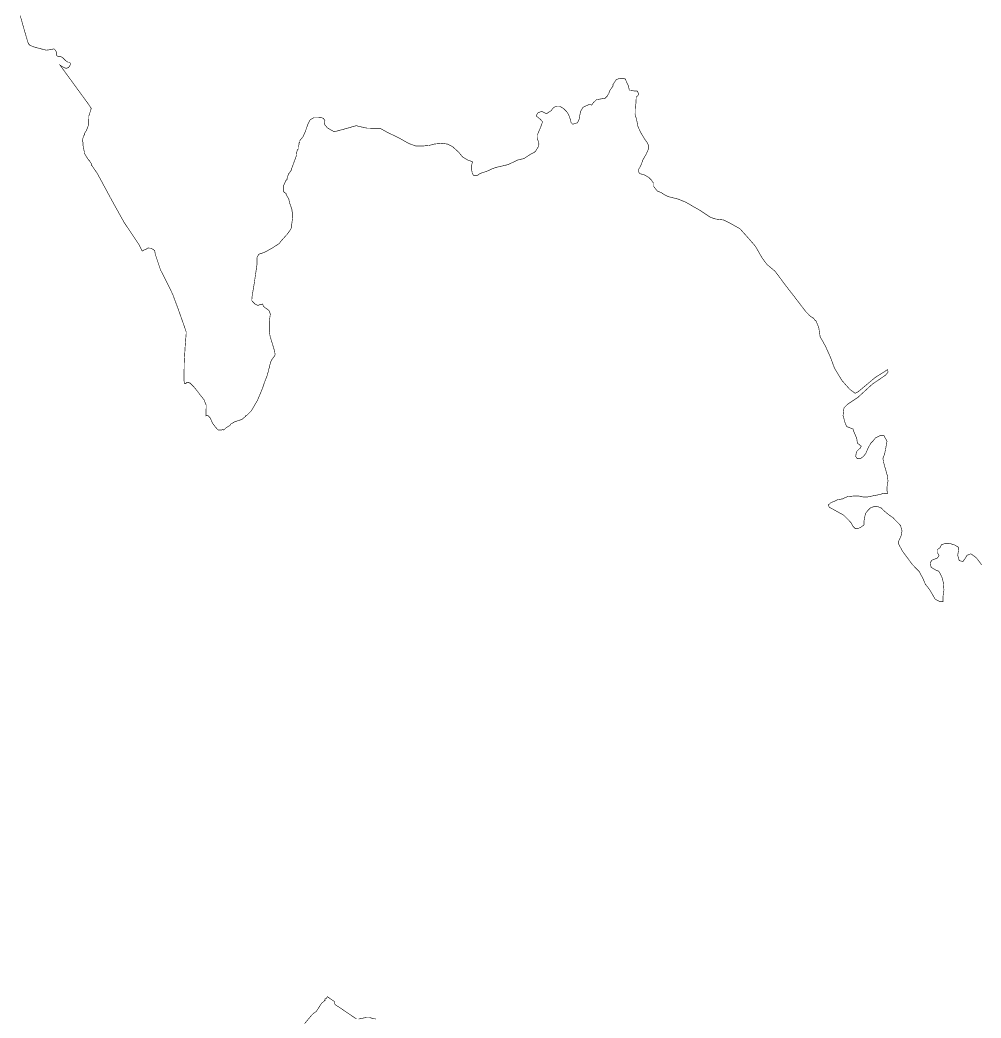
# Model space of a CAD drawing. Header units: metres. Extents: x 273899 to 302286, y 1977397 to 2102169.
# Drawn here: x 286853 to 291812, y 2018734 to 2023885 of the extents above; entities that cross this region are included whole.
import ezdxf

# ---------------------------------------------------------------- set-up
doc = ezdxf.new("R2010")
doc.units = ezdxf.units.M
doc.header["$MEASUREMENT"] = 0
doc.layers.add('HAZARDS LINE', color=1, linetype='Continuous')

msp = doc.modelspace()

# ---------------------------------------------------------------- linework, layer by layer
at = {"layer": 'HAZARDS LINE', "lineweight": 18}
for points in [[(291815.7, 2021072.9, 3.01, 3.01, 0), (291788.2, 2021109.4, 3.01, 3.01, 0), (291760.4, 2021130, 3.01, 3.01, 0), (291740.1, 2021122.2, 3.01, 3.01, 0), (291727.8, 2021102.3, 3.01, 3.01, 0), (291719.6, 2021090.4, 3.01, 3.01, 0), (291699.6, 2021094.7, 3.01, 3.01, 0), (291692, 2021123, 3.01, 3.01, 0), (291696.3, 2021147, 3.01, 3.01, 0), (291696.6, 2021163.1, 3.01, 3.01, 0), (291676.7, 2021175.4, 3.01, 3.01, 0), (291648.7, 2021183.9, 3.01, 3.01, 0), (291628.6, 2021184.2, 3.01, 3.01, 0), (291608.4, 2021176.5, 3.01, 3.01, 0), (291600.1, 2021160.5, 3.01, 3.01, 0), (291588, 2021152.7, 3.01, 3.01, 0), (291587.7, 2021136.6, 3.01, 3.01, 0), (291595.5, 2021120.4, 3.01, 3.01, 0), (291587.3, 2021108.5, 3.01, 3.01, 0), (291559, 2021096.9, 3.01, 3.01, 0), (291550.8, 2021084.9, 3.01, 3.01, 0), (291554.4, 2021060.8, 3.01, 3.01, 0), (291582.3, 2021044.3, 3.01, 3.01, 0), (291594.3, 2021040.1, 3.01, 3.01, 0), (291609.9, 2021011.7, 3.01, 3.01, 0), (291617.5, 2020983.5, 3.01, 3.01, 0), (291620.9, 2020943.3, 3.01, 3.01, 0), (291616.4, 2020911.2, 3.01, 3.01, 0), (291616, 2020883.1, 3.01, 3.01, 0), (291599.9, 2020883.3, 3.01, 3.01, 0), (291576, 2020895.7, 3.01, 3.01, 0), (291544.7, 2020948.4, 3.01, 3.01, 0), (291525, 2020972.8, 3.01, 3.01, 0), (291513.4, 2021001.1, 3.01, 3.01, 0), (291493.8, 2021037.6, 3.01, 3.01, 0), (291458.2, 2021074.3, 3.01, 3.01, 0), (291407.1, 2021143.4, 3.01, 3.01, 0), (291387.5, 2021179.8, 3.01, 3.01, 0), (291387.8, 2021195.9, 3.01, 3.01, 0), (291400.2, 2021223.8, 3.01, 3.01, 0), (291404.6, 2021247.9, 3.01, 3.01, 0), (291397, 2021276.1, 3.01, 3.01, 0), (291381.2, 2021292.4, 3.01, 3.01, 0), (291357.5, 2021316.9, 3.01, 3.01, 0), (291333.6, 2021333.3, 3.01, 3.01, 0), (291309.8, 2021353.8, 3.01, 3.01, 0), (291298, 2021366, 3.01, 3.01, 0), (291278, 2021374.3, 3.01, 3.01, 0), (291261.9, 2021374.6, 3.01, 3.01, 0), (291241.7, 2021366.9, 3.01, 3.01, 0), (291229.5, 2021355, 3.01, 3.01, 0), (291217.2, 2021339.1, 3.01, 3.01, 0), (291213, 2021323.1, 3.01, 3.01, 0), (291208.6, 2021299.1, 3.01, 3.01, 0), (291208.3, 2021279, 3.01, 3.01, 0), (291192, 2021267.2, 3.01, 3.01, 0), (291175.8, 2021259.4, 3.01, 3.01, 0), (291163.8, 2021259.6, 3.01, 3.01, 0), (291151.9, 2021271.8, 3.01, 3.01, 0), (291140.2, 2021292.1, 3.01, 3.01, 0), (291128.3, 2021304.3, 3.01, 3.01, 0), (291104.6, 2021328.8, 3.01, 3.01, 0), (291052.8, 2021357.7, 3.01, 3.01, 0), (291028.9, 2021370.1, 3.01, 3.01, 0), (291025.1, 2021382.2, 3.01, 3.01, 0), (291037.3, 2021394.1, 3.01, 3.01, 0), (291057.5, 2021401.8, 3.01, 3.01, 0), (291073.7, 2021409.6, 3.01, 3.01, 0), (291097.8, 2021413.3, 3.01, 3.01, 0), (291122.1, 2021424.9, 3.01, 3.01, 0), (291158.3, 2021428.4, 3.01, 3.01, 0), (291182.4, 2021428, 3.01, 3.01, 0), (291202.4, 2021423.7, 3.01, 3.01, 0), (291226.5, 2021423.3, 3.01, 3.01, 0), (291262.8, 2021430.8, 3.01, 3.01, 0), (291282.9, 2021434.5, 3.01, 3.01, 0), (291311.2, 2021442.1, 3.01, 3.01, 0), (291331.3, 2021441.8, 3.01, 3.01, 0), (291331.3, 2021445.9, 3.01, 3.01, 0), (291327.4, 2021454, 3.01, 3.01, 0), (291327.8, 2021478.1, 3.01, 3.01, 0), (291332.2, 2021506.1, 3.01, 3.01, 0), (291328.7, 2021534.3, 3.01, 3.01, 0), (291317.2, 2021574.6, 3.01, 3.01, 0), (291309.6, 2021602.9, 3.01, 3.01, 0), (291305.9, 2021623, 3.01, 3.01, 0), (291314.2, 2021643, 3.01, 3.01, 0), (291318.6, 2021663, 3.01, 3.01, 0), (291327.3, 2021711.1, 3.01, 3.01, 0), (291311.7, 2021739.4, 3.01, 3.01, 0), (291291.6, 2021739.7, 3.01, 3.01, 0), (291267.3, 2021728.1, 3.01, 3.01, 0), (291255, 2021712.2, 3.01, 3.01, 0), (291242.8, 2021700.3, 3.01, 3.01, 0), (291234.5, 2021684.4, 3.01, 3.01, 0), (291226.3, 2021668.4, 3.01, 3.01, 0), (291217.9, 2021648.5, 3.01, 3.01, 0), (291205.6, 2021632.6, 3.01, 3.01, 0), (291189.4, 2021620.8, 3.01, 3.01, 0), (291173.3, 2021621, 3.01, 3.01, 0), (291165.5, 2021633.2, 3.01, 3.01, 0), (291169.8, 2021657.2, 3.01, 3.01, 0), (291178, 2021665.1, 3.01, 3.01, 0), (291190.2, 2021677, 3.01, 3.01, 0), (291194.4, 2021685, 3.01, 3.01, 0), (291174.5, 2021701.4, 3.01, 3.01, 0), (291170.9, 2021725.5, 3.01, 3.01, 0), (291155.4, 2021761.9, 3.01, 3.01, 0), (291151.5, 2021774, 3.01, 3.01, 0), (291119.6, 2021786.6, 3.01, 3.01, 0), (291111.8, 2021802.8, 3.01, 3.01, 0), (291100.4, 2021843.1, 3.01, 3.01, 0), (291105, 2021883.2, 3.01, 3.01, 0), (291125.4, 2021903, 3.01, 3.01, 0), (291178.1, 2021938.3, 3.01, 3.01, 0), (291251.5, 2022005.5, 3.01, 3.01, 0), (291320.5, 2022052.7, 3.01, 3.01, 0), (291332.8, 2022068.6, 3.01, 3.01, 0), (291328.9, 2022080.7, 3.01, 3.01, 0), (291312.7, 2022068.9, 3.01, 3.01, 0), (291268.1, 2022041.4, 3.01, 3.01, 0), (291178.6, 2021966.5, 3.01, 3.01, 0), (291162.4, 2021958.7, 3.01, 3.01, 0), (291134.6, 2021979.2, 3.01, 3.01, 0), (291095.1, 2022024, 3.01, 3.01, 0), (291055.9, 2022088.9, 3.01, 3.01, 0), (291036.6, 2022141.4, 3.01, 3.01, 0), (291009.4, 2022202.1, 3.01, 3.01, 0), (290982.1, 2022250.7, 3.01, 3.01, 0), (290974.8, 2022299, 3.01, 3.01, 0), (290959.2, 2022335.4, 3.01, 3.01, 0), (290955.2, 2022335.5, 3.01, 3.01, 0), (290947.4, 2022347.6, 3.01, 3.01, 0), (290943.4, 2022347.7, 3.01, 3.01, 0), (290927.5, 2022360, 3.01, 3.01, 0), (290907.7, 2022380.4, 3.01, 3.01, 0), (290864.4, 2022437.3, 3.01, 3.01, 0), (290801.3, 2022518.6, 3.01, 3.01, 0), (290750.2, 2022587.7, 3.01, 3.01, 0), (290706.6, 2022624.5, 3.01, 3.01, 0), (290682.9, 2022657, 3.01, 3.01, 0), (290647.7, 2022717.8, 3.01, 3.01, 0), (290616.1, 2022754.5, 3.01, 3.01, 0), (290568.7, 2022807.4, 3.01, 3.01, 0), (290524.9, 2022832.2, 3.01, 3.01, 0), (290485.1, 2022852.9, 3.01, 3.01, 0), (290445, 2022857.5, 3.01, 3.01, 0), (290417, 2022866, 3.01, 3.01, 0), (290361.3, 2022903, 3.01, 3.01, 0), (290289.6, 2022944.2, 3.01, 3.01, 0), (290249.7, 2022960.9, 3.01, 3.01, 0), (290197.7, 2022973.8, 3.01, 3.01, 0), (290173.8, 2022986.2, 3.01, 3.01, 0), (290161.9, 2022994.4, 3.01, 3.01, 0), (290141.9, 2023002.7, 3.01, 3.01, 0), (290122.2, 2023027.1, 3.01, 3.01, 0), (290122.4, 2023043.2, 3.01, 3.01, 0), (290110.6, 2023059.5, 3.01, 3.01, 0), (290098.8, 2023071.7, 3.01, 3.01, 0), (290078.9, 2023084.1, 3.01, 3.01, 0), (290050.9, 2023092.5, 3.01, 3.01, 0), (290043, 2023104.7, 3.01, 3.01, 0), (290047.2, 2023116.7, 3.01, 3.01, 0), (290059.6, 2023140.6, 3.01, 3.01, 0), (290068, 2023164.6, 3.01, 3.01, 0), (290084.5, 2023192.4, 3.01, 3.01, 0), (290097, 2023220.4, 3.01, 3.01, 0), (290097.3, 2023236.4, 3.01, 3.01, 0), (290089.5, 2023252.6, 3.01, 3.01, 0), (290077.7, 2023268.9, 3.01, 3.01, 0), (290058.1, 2023301.3, 3.01, 3.01, 0), (290042.5, 2023333.7, 3.01, 3.01, 0), (290035, 2023370, 3.01, 3.01, 0), (290027.4, 2023398.2, 3.01, 3.01, 0), (290028, 2023434.4, 3.01, 3.01, 0), (290032.3, 2023458.4, 3.01, 3.01, 0), (290032.8, 2023486.5, 3.01, 3.01, 0), (290040.9, 2023494.4, 3.01, 3.01, 0), (290045.1, 2023502.4, 3.01, 3.01, 0), (290041.2, 2023514.5, 3.01, 3.01, 0), (290037.3, 2023518.6, 3.01, 3.01, 0), (290021.2, 2023518.8, 3.01, 3.01, 0), (290005.2, 2023523.1, 3.01, 3.01, 0), (289997.2, 2023523.2, 3.01, 3.01, 0), (289993.5, 2023543.4, 3.01, 3.01, 0), (289981.8, 2023567.7, 3.01, 3.01, 0), (289978, 2023579.8, 3.01, 3.01, 0), (289966, 2023584, 3.01, 3.01, 0), (289949.9, 2023584.2, 3.01, 3.01, 0), (289937.8, 2023580.4, 3.01, 3.01, 0), (289929.7, 2023576.5, 3.01, 3.01, 0), (289921.5, 2023564.6, 3.01, 3.01, 0), (289913.3, 2023552.6, 3.01, 3.01, 0), (289913.1, 2023544.6, 3.01, 3.01, 0), (289896.7, 2023520.7, 3.01, 3.01, 0), (289892.5, 2023508.7, 3.01, 3.01, 0), (289884.2, 2023492.8, 3.01, 3.01, 0), (289872, 2023480.9, 3.01, 3.01, 0), (289847.8, 2023477.3, 3.01, 3.01, 0), (289827.7, 2023473.6, 3.01, 3.01, 0), (289811.4, 2023457.8, 3.01, 3.01, 0), (289803.2, 2023445.8, 3.01, 3.01, 0), (289791.2, 2023450, 3.01, 3.01, 0), (289775, 2023442.2, 3.01, 3.01, 0), (289758.8, 2023434.4, 3.01, 3.01, 0), (289746.5, 2023414.5, 3.01, 3.01, 0), (289742.1, 2023394.5, 3.01, 3.01, 0), (289737.8, 2023370.5, 3.01, 3.01, 0), (289729.5, 2023354.5, 3.01, 3.01, 0), (289705.3, 2023346.9, 3.01, 3.01, 0), (289697.4, 2023355, 3.01, 3.01, 0), (289689.8, 2023383.3, 3.01, 3.01, 0), (289678.1, 2023407.6, 3.01, 3.01, 0), (289658.3, 2023427.9, 3.01, 3.01, 0), (289638.4, 2023440.3, 3.01, 3.01, 0), (289622.3, 2023440.5, 3.01, 3.01, 0), (289606.1, 2023432.8, 3.01, 3.01, 0), (289593.9, 2023416.9, 3.01, 3.01, 0), (289569.5, 2023401.2, 3.01, 3.01, 0), (289545.6, 2023413.6, 3.01, 3.01, 0), (289525.4, 2023405.9, 3.01, 3.01, 0), (289517.1, 2023389.9, 3.01, 3.01, 0), (289537, 2023373.5, 3.01, 3.01, 0), (289548.8, 2023361.3, 3.01, 3.01, 0), (289548.8, 2023357.3, 3.01, 3.01, 0), (289540.4, 2023333.3, 3.01, 3.01, 0), (289532, 2023313.4, 3.01, 3.01, 0), (289523.7, 2023293.4, 3.01, 3.01, 0), (289523.4, 2023273.3, 3.01, 3.01, 0), (289531, 2023245.1, 3.01, 3.01, 0), (289526.7, 2023229.1, 3.01, 3.01, 0), (289514.4, 2023209.2, 3.01, 3.01, 0), (289506.2, 2023201.3, 3.01, 3.01, 0), (289490, 2023193.5, 3.01, 3.01, 0), (289453.5, 2023169.9, 3.01, 3.01, 0), (289421.3, 2023162.4, 3.01, 3.01, 0), (289372.7, 2023139, 3.01, 3.01, 0), (289308.2, 2023123.9, 3.01, 3.01, 0), (289288, 2023116.2, 3.01, 3.01, 0), (289271.8, 2023108.4, 3.01, 3.01, 0), (289251.6, 2023100.7, 3.01, 3.01, 0), (289227.4, 2023093, 3.01, 3.01, 0), (289211.1, 2023081.2, 3.01, 3.01, 0), (289195.1, 2023081.4, 3.01, 3.01, 0), (289187.2, 2023093.6, 3.01, 3.01, 0), (289183.5, 2023113.8, 3.01, 3.01, 0), (289183.8, 2023133.8, 3.01, 3.01, 0), (289188.1, 2023153.9, 3.01, 3.01, 0), (289164.2, 2023162.3, 3.01, 3.01, 0), (289136.3, 2023178.8, 3.01, 3.01, 0), (289116.6, 2023203.2, 3.01, 3.01, 0), (289084.9, 2023231.8, 3.01, 3.01, 0), (289061, 2023244.2, 3.01, 3.01, 0), (289032.9, 2023248.6, 3.01, 3.01, 0), (288992.7, 2023245.2, 3.01, 3.01, 0), (288964.5, 2023237.6, 3.01, 3.01, 0), (288924.2, 2023234.2, 3.01, 3.01, 0), (288896.1, 2023234.7, 3.01, 3.01, 0), (288860.2, 2023247.3, 3.01, 3.01, 0), (288824.3, 2023267.9, 3.01, 3.01, 0), (288792.5, 2023284.4, 3.01, 3.01, 0), (288748.6, 2023305.2, 3.01, 3.01, 0), (288712.7, 2023325.8, 3.01, 3.01, 0), (288644.5, 2023326.9, 3.01, 3.01, 0), (288604.4, 2023335.5, 3.01, 3.01, 0), (288588.4, 2023339.8, 3.01, 3.01, 0), (288514.2, 2023318.6, 3.01, 3.01, 0), (288474.3, 2023308.4, 3.01, 3.01, 0), (288438.5, 2023329, 3.01, 3.01, 0), (288422.7, 2023349.2, 3.01, 3.01, 0), (288426.9, 2023365.2, 3.01, 3.01, 0), (288419.1, 2023377.3, 3.01, 3.01, 0), (288407.1, 2023381.5, 3.01, 3.01, 0), (288371, 2023382, 3.01, 3.01, 0), (288350.8, 2023370.2, 3.01, 3.01, 0), (288338.5, 2023346.3, 3.01, 3.01, 0), (288326, 2023310.4, 3.01, 3.01, 0), (288313.6, 2023282.5, 3.01, 3.01, 0), (288297.3, 2023262.7, 3.01, 3.01, 0), (288297.2, 2023254.7, 3.01, 3.01, 0), (288293.1, 2023250.7, 3.01, 3.01, 0), (288293, 2023242.7, 3.01, 3.01, 0), (288288.8, 2023230.7, 3.01, 3.01, 0), (288288.7, 2023218.7, 3.01, 3.01, 0), (288284.6, 2023214.7, 3.01, 3.01, 0), (288280.4, 2023198.8, 3.01, 3.01, 0), (288280.2, 2023186.7, 3.01, 3.01, 0), (288255.3, 2023118.9, 3.01, 3.01, 0), (288255.2, 2023114.9, 3.01, 3.01, 0), (288251.1, 2023106.9, 3.01, 3.01, 0), (288242.9, 2023095, 3.01, 3.01, 0), (288238.9, 2023091, 3.01, 3.01, 0), (288230.5, 2023063.1, 3.01, 3.01, 0), (288230.4, 2023059.1, 3.01, 3.01, 0), (288226.4, 2023059.1, 3.01, 3.01, 0), (288214, 2023031.2, 3.01, 3.01, 0), (288213.6, 2022999.2, 3.01, 3.01, 0), (288217.5, 2022995.1, 3.01, 3.01, 0), (288225.5, 2022991, 3.01, 3.01, 0), (288225.4, 2022987, 3.01, 3.01, 0), (288241.1, 2022958.7, 3.01, 3.01, 0), (288244.8, 2022938.6, 3.01, 3.01, 0), (288248.7, 2022930.5, 3.01, 3.01, 0), (288256.4, 2022906.4, 3.01, 3.01, 0), (288256.3, 2022898.4, 3.01, 3.01, 0), (288260.2, 2022890.3, 3.01, 3.01, 0), (288259.8, 2022862.2, 3.01, 3.01, 0), (288255.4, 2022830.2, 3.01, 3.01, 0), (288255.3, 2022818.2, 3.01, 3.01, 0), (288251.1, 2022806.2, 3.01, 3.01, 0), (288234.7, 2022782.4, 3.01, 3.01, 0), (288206.2, 2022750.7, 3.01, 3.01, 0), (288189.9, 2022730.8, 3.01, 3.01, 0), (288153.5, 2022707.3, 3.01, 3.01, 0), (288125.3, 2022691.6, 3.01, 3.01, 0), (288109.1, 2022683.8, 3.01, 3.01, 0), (288085, 2022676.1, 3.01, 3.01, 0), (288076.7, 2022660.2, 3.01, 3.01, 0), (288076.3, 2022624.1, 3.01, 3.01, 0), (288063, 2022532, 3.01, 3.01, 0), (288049.9, 2022452, 3.01, 3.01, 0), (288049.7, 2022436, 3.01, 3.01, 0), (288065.5, 2022419.7, 3.01, 3.01, 0), (288081.4, 2022411.5, 3.01, 3.01, 0), (288089.5, 2022415.4, 3.01, 3.01, 0), (288097.5, 2022415.3, 3.01, 3.01, 0), (288105.6, 2022419.2, 3.01, 3.01, 0), (288109.4, 2022407.1, 3.01, 3.01, 0), (288125.3, 2022394.9, 3.01, 3.01, 0), (288137.2, 2022386.7, 3.01, 3.01, 0), (288141.1, 2022378.6, 3.01, 3.01, 0), (288145, 2022366.6, 3.01, 3.01, 0), (288140.5, 2022334.5, 3.01, 3.01, 0), (288139.8, 2022278.4, 3.01, 3.01, 0), (288143.5, 2022254.3, 3.01, 3.01, 0), (288166.5, 2022177.8, 3.01, 3.01, 0), (288170.2, 2022157.7, 3.01, 3.01, 0), (288166.1, 2022149.8, 3.01, 3.01, 0), (288153.9, 2022133.9, 3.01, 3.01, 0), (288145.7, 2022117.9, 3.01, 3.01, 0), (288141.4, 2022098, 3.01, 3.01, 0), (288128.7, 2022050, 3.01, 3.01, 0), (288116.3, 2022018.1, 3.01, 3.01, 0), (288103.8, 2021982.2, 3.01, 3.01, 0), (288078.9, 2021922.4, 3.01, 3.01, 0), (288046.1, 2021866.7, 3.01, 3.01, 0), (288021.7, 2021842.9, 3.01, 3.01, 0), (288017.7, 2021843, 3.01, 3.01, 0), (288017.6, 2021839, 3.01, 3.01, 0), (287997.4, 2021823.2, 3.01, 3.01, 0), (287973.2, 2021815.5, 3.01, 3.01, 0), (287965.2, 2021811.6, 3.01, 3.01, 0), (287961.2, 2021811.7, 3.01, 3.01, 0), (287949, 2021803.8, 3.01, 3.01, 0), (287941, 2021799.9, 3.01, 3.01, 0), (287936.8, 2021792, 3.01, 3.01, 0), (287928.8, 2021788, 3.01, 3.01, 0), (287916.6, 2021780.2, 3.01, 3.01, 0), (287908.5, 2021772.3, 3.01, 3.01, 0), (287904.4, 2021768.3, 3.01, 3.01, 0), (287900.5, 2021772.4, 3.01, 3.01, 0), (287892.4, 2021768.5, 3.01, 3.01, 0), (287876.4, 2021768.7, 3.01, 3.01, 0), (287864.5, 2021780.9, 3.01, 3.01, 0), (287848.8, 2021801.1, 3.01, 3.01, 0), (287833.2, 2021833.4, 3.01, 3.01, 0), (287821.3, 2021845.6, 3.01, 3.01, 0), (287813.2, 2021841.7, 3.01, 3.01, 0), (287814, 2021897.8, 3.01, 3.01, 0), (287802.3, 2021926.1, 3.01, 3.01, 0), (287782.6, 2021950.4, 3.01, 3.01, 0), (287770.8, 2021966.6, 3.01, 3.01, 0), (287751.1, 2021990.9, 3.01, 3.01, 0), (287731.3, 2022011.2, 3.01, 3.01, 0), (287727.3, 2022011.3, 3.01, 3.01, 0), (287723.3, 2022015.3, 3.01, 3.01, 0), (287715.3, 2022015.4, 3.01, 3.01, 0), (287707.2, 2022007.5, 3.01, 3.01, 0), (287703.2, 2022007.6, 3.01, 3.01, 0), (287699.4, 2022023.7, 3.01, 3.01, 0), (287700.7, 2022119.9, 3.01, 3.01, 0), (287705.8, 2022204, 3.01, 3.01, 0), (287710.6, 2022264.1, 3.01, 3.01, 0), (287710.8, 2022276.1, 3.01, 3.01, 0), (287695.3, 2022320.4, 3.01, 3.01, 0), (287668.3, 2022397, 3.01, 3.01, 0), (287641.2, 2022469.5, 3.01, 3.01, 0), (287613.9, 2022526, 3.01, 3.01, 0), (287578.7, 2022594.7, 3.01, 3.01, 0), (287551.8, 2022675.2, 3.01, 3.01, 0), (287548, 2022695.3, 3.01, 3.01, 0), (287536.1, 2022703.5, 3.01, 3.01, 0), (287528.1, 2022707.6, 3.01, 3.01, 0), (287512.1, 2022707.8, 3.01, 3.01, 0), (287508, 2022703.9, 3.01, 3.01, 0), (287496, 2022700, 3.01, 3.01, 0), (287483.8, 2022692.2, 3.01, 3.01, 0), (287468.2, 2022724.4, 3.01, 3.01, 0), (287389.6, 2022841.8, 3.01, 3.01, 0), (287327, 2022954.9, 3.01, 3.01, 0), (287252.7, 2023092.2, 3.01, 3.01, 0), (287225.1, 2023132.7, 3.01, 3.01, 0), (287221.2, 2023136.7, 3.01, 3.01, 0), (287221.3, 2023144.8, 3.01, 3.01, 0), (287217.3, 2023148.8, 3.01, 3.01, 0), (287213.4, 2023156.9, 3.01, 3.01, 0), (287205.5, 2023165, 3.01, 3.01, 0), (287189.8, 2023189.3, 3.01, 3.01, 0), (287185.9, 2023197.4, 3.01, 3.01, 0), (287186, 2023201.4, 3.01, 3.01, 0), (287178.4, 2023237.6, 3.01, 3.01, 0), (287178.6, 2023253.6, 3.01, 3.01, 0), (287174.7, 2023261.7, 3.01, 3.01, 0), (287174.8, 2023265.7, 3.01, 3.01, 0), (287183.1, 2023289.6, 3.01, 3.01, 0), (287187.2, 2023293.6, 3.01, 3.01, 0), (287187.3, 2023301.6, 3.01, 3.01, 0), (287195.5, 2023313.5, 3.01, 3.01, 0), (287207.9, 2023345.4, 3.01, 3.01, 0), (287208.5, 2023389.5, 3.01, 3.01, 0), (287221.1, 2023429.4, 3.01, 3.01, 0), (287201.4, 2023457.8, 3.01, 3.01, 0), (287059.7, 2023652.1, 3.01, 3.01, 0), (287079.6, 2023639.8, 3.01, 3.01, 0), (287091.5, 2023635.7, 3.01, 3.01, 0), (287103.6, 2023639.5, 3.01, 3.01, 0), (287111.8, 2023651.4, 3.01, 3.01, 0), (287115.9, 2023659.4, 3.01, 3.01, 0), (287108, 2023667.5, 3.01, 3.01, 0), (287100, 2023667.6, 3.01, 3.01, 0), (287088.1, 2023675.8, 3.01, 3.01, 0), (287076.2, 2023688, 3.01, 3.01, 0), (287064.3, 2023696.2, 3.01, 3.01, 0), (287052.3, 2023696.3, 3.01, 3.01, 0), (287044.3, 2023700.5, 3.01, 3.01, 0), (287040.3, 2023704.5, 3.01, 3.01, 0), (287040.6, 2023720.6, 3.01, 3.01, 0), (287036.7, 2023728.6, 3.01, 3.01, 0), (287028.8, 2023736.7, 3.01, 3.01, 0), (287016.7, 2023732.9, 3.01, 3.01, 0), (286988.6, 2023729.3, 3.01, 3.01, 0), (286956.6, 2023737.7, 3.01, 3.01, 0), (286924.6, 2023746.2, 3.01, 3.01, 0), (286904.7, 2023754.4, 3.01, 3.01, 0), (286896.8, 2023762.6, 3.01, 3.01, 0), (286889.1, 2023786.7, 3.01, 3.01, 0), (286873.8, 2023839.1, 3.01, 3.01, 0), (286854.6, 2023907.5, 3.01, 3.01, 0)], [(288321.7, 2018704.9, 3, 3, 0), (288358.2, 2018748.6, 3, 3, 0), (288366.3, 2018756.6, 3, 3, 0), (288382.5, 2018768.4, 3, 3, 0), (288410.9, 2018812.2, 3, 3, 0), (288423, 2018820.1, 3, 3, 0), (288423.1, 2018824.1, 3, 3, 0), (288427.1, 2018824.1, 3, 3, 0), (288427.2, 2018832.1, 3, 3, 0), (288435.2, 2018836, 3, 3, 0), (288439.3, 2018844, 3, 3, 0), (288451.2, 2018835.8, 3, 3, 0), (288463.2, 2018827.7, 3, 3, 0), (288475.1, 2018819.6, 3, 3, 0), (288478.9, 2018803.5, 3, 3, 0), (288490.9, 2018795.4, 3, 3, 0), (288510.8, 2018783.1, 3, 3, 0), (288518.7, 2018777.1, 3, 3, 0), (288589.4, 2018729.2, 3, 3, 0)], [(288601.4, 2018729.1, 3, 3, 0), (288641.5, 2018736.8, 3, 3, 0), (288657.5, 2018736.7, 3, 3, 0), (288669.5, 2018732.6, 3, 3, 0), (288689.5, 2018728.5, 3, 3, 0)]]:
    msp.add_lwpolyline(points, format="xyseb", dxfattribs=at)

doc.saveas('drawing.dxf')
